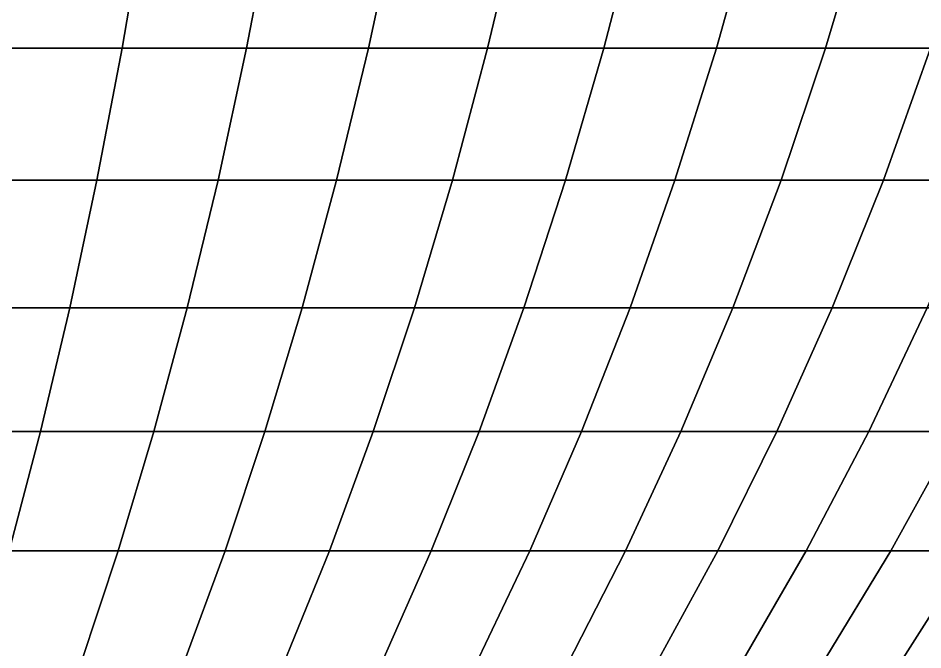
# Model space of a CAD drawing. Extents: x -610 to 610, y -610 to 610.
# Drawn here: x 160.5 to 339.5, y -406.3 to -281.4 of the extents above; entities that cross this region are included whole.
import ezdxf

# ---------------------------------------------------------------- set-up
doc = ezdxf.new("R2010")
doc.units = 0

msp = doc.modelspace()

# ---------------------------------------------------------------- linework, layer by layer
for points in [[(181.118454, -287.363464, -506.192169), (156.062622, -287.363464, -514.469482), (159.967728, -260.637573, -527.342896), (185.650513, -260.637573, -518.858459)], [(156.062622, -287.363464, 514.469482), (181.118454, -287.363464, 506.192169), (185.650513, -260.637573, 518.858459), (159.967728, -260.637573, 527.342896)], [(205.737976, -287.363464, -496.695374), (181.118454, -287.363464, -506.192169), (185.650513, -260.637573, -518.858459), (210.886078, -260.637573, -509.124023)], [(181.118454, -287.363464, 506.192169), (205.737976, -287.363464, 496.695374), (210.886078, -260.637573, 509.124023), (185.650513, -260.637573, 518.858459)], [(229.861816, -287.363464, -486.002014), (205.737976, -287.363464, -496.695374), (210.886078, -260.637573, -509.124023), (235.613586, -260.637573, -498.163086)], [(205.737976, -287.363464, 496.695374), (229.861816, -287.363464, 486.002014), (235.613586, -260.637573, 498.163086), (210.886078, -260.637573, 509.124023)], [(253.431931, -287.363464, -474.137817), (229.861816, -287.363464, -486.002014), (235.613586, -260.637573, -498.163086), (259.773468, -260.637573, -486.002014)], [(229.861816, -287.363464, 486.002014), (253.431931, -287.363464, 474.137817), (259.773468, -260.637573, 486.002014), (235.613586, -260.637573, 498.163086)], [(276.39151, -287.363464, -461.131378), (253.431931, -287.363464, -474.137817), (259.773468, -260.637573, -486.002014), (283.307556, -260.637573, -472.670105)], [(253.431931, -287.363464, 474.137817), (276.39151, -287.363464, 461.131378), (283.307556, -260.637573, 472.670105), (259.773468, -260.637573, 486.002014)], [(298.685211, -287.363464, -447.014038), (276.39151, -287.363464, -461.131378), (283.307556, -260.637573, -472.670105), (306.159149, -260.637573, -458.199493)], [(276.39151, -287.363464, 461.131378), (298.685211, -287.363464, 447.014038), (306.159149, -260.637573, 458.199493), (283.307556, -260.637573, 472.670105)], [(320.259369, -287.363464, -431.819794), (298.685211, -287.363464, -447.014038), (306.159149, -260.637573, -458.199493), (328.273132, -260.637573, -442.625092)], [(298.685211, -287.363464, 447.014038), (320.259369, -287.363464, 431.819794), (328.273132, -260.637573, 442.625092), (306.159149, -260.637573, 458.199493)], [(341.061981, -287.363464, -415.585266), (320.259369, -287.363464, -431.819794), (328.273132, -260.637573, -442.625092), (349.596283, -260.637573, -425.984314)], [(320.259369, -287.363464, 431.819794), (341.061981, -287.363464, 415.585266), (349.596283, -260.637573, 425.984314), (328.273132, -260.637573, 442.625092)], [(176.150055, -313.397034, -492.306427), (151.78154, -313.397034, -500.356689), (156.062622, -287.363464, -514.469482), (181.118454, -287.363464, -506.192169)], [(151.78154, -313.397034, 500.356689), (176.150055, -313.397034, 492.306427), (181.118454, -287.363464, 506.192169), (156.062622, -287.363464, 514.469482)], [(200.094193, -313.397034, -483.07016), (176.150055, -313.397034, -492.306427), (181.118454, -287.363464, -506.192169), (205.737976, -287.363464, -496.695374)], [(176.150055, -313.397034, 492.306427), (200.094193, -313.397034, 483.07016), (205.737976, -287.363464, 496.695374), (181.118454, -287.363464, 506.192169)], [(223.55632, -313.397034, -472.670105), (200.094193, -313.397034, -483.07016), (205.737976, -287.363464, -496.695374), (229.861816, -287.363464, -486.002014)], [(200.094193, -313.397034, 483.07016), (223.55632, -313.397034, 472.670105), (229.861816, -287.363464, 486.002014), (205.737976, -287.363464, 496.695374)], [(246.479843, -313.397034, -461.131378), (223.55632, -313.397034, -472.670105), (229.861816, -287.363464, -486.002014), (253.431931, -287.363464, -474.137817)], [(223.55632, -313.397034, 472.670105), (246.479843, -313.397034, 461.131378), (253.431931, -287.363464, 474.137817), (229.861816, -287.363464, 486.002014)], [(268.809601, -313.397034, -448.48172), (246.479843, -313.397034, -461.131378), (253.431931, -287.363464, -474.137817), (276.39151, -287.363464, -461.131378)], [(246.479843, -313.397034, 461.131378), (268.809601, -313.397034, 448.48172), (276.39151, -287.363464, 461.131378), (253.431931, -287.363464, 474.137817)], [(290.49176, -313.397034, -434.751648), (268.809601, -313.397034, -448.48172), (276.39151, -287.363464, -461.131378), (298.685211, -287.363464, -447.014038)], [(268.809601, -313.397034, 448.48172), (290.49176, -313.397034, 434.751648), (298.685211, -287.363464, 447.014038), (276.39151, -287.363464, 461.131378)], [(311.474121, -313.397034, -419.974213), (290.49176, -313.397034, -434.751648), (298.685211, -287.363464, -447.014038), (320.259369, -287.363464, -431.819794)], [(290.49176, -313.397034, 434.751648), (311.474121, -313.397034, 419.974213), (320.259369, -287.363464, 431.819794), (298.685211, -287.363464, 447.014038)], [(331.706085, -313.397034, -404.185028), (311.474121, -313.397034, -419.974213), (320.259369, -287.363464, -431.819794), (341.061981, -287.363464, -415.585266)], [(311.474121, -313.397034, 419.974213), (331.706085, -313.397034, 404.185028), (341.061981, -287.363464, 415.585266), (320.259369, -287.363464, 431.819794)], [(351.138947, -313.397034, -387.42215), (331.706085, -313.397034, -404.185028), (341.061981, -287.363464, -415.585266), (361.042999, -287.363464, -398.349548)], [(331.706085, -313.397034, 404.185028), (351.138947, -313.397034, 387.42215), (361.042999, -287.363464, 398.349548), (341.061981, -287.363464, 415.585266)], [(170.757294, -338.675629, -477.23468), (147.134811, -338.675629, -485.038483), (151.78154, -313.397034, -500.356689), (176.150055, -313.397034, -492.306427)], [(147.134811, -338.675629, 485.038483), (170.757294, -338.675629, 477.23468), (176.150055, -313.397034, 492.306427), (151.78154, -313.397034, 500.356689)], [(193.968414, -338.675629, -468.281158), (170.757294, -338.675629, -477.23468), (176.150055, -313.397034, -492.306427), (200.094193, -313.397034, -483.07016)], [(170.757294, -338.675629, 477.23468), (193.968414, -338.675629, 468.281158), (200.094193, -313.397034, 483.07016), (176.150055, -313.397034, 492.306427)], [(216.712219, -338.675629, -458.199493), (193.968414, -338.675629, -468.281158), (200.094193, -313.397034, -483.07016), (223.55632, -313.397034, -472.670105)], [(193.968414, -338.675629, 468.281158), (216.712219, -338.675629, 458.199493), (223.55632, -313.397034, 472.670105), (200.094193, -313.397034, 483.07016)], [(238.933975, -338.675629, -447.014038), (216.712219, -338.675629, -458.199493), (223.55632, -313.397034, -472.670105), (246.479843, -313.397034, -461.131378)], [(216.712219, -338.675629, 458.199493), (238.933975, -338.675629, 447.014038), (246.479843, -313.397034, 461.131378), (223.55632, -313.397034, 472.670105)], [(260.580109, -338.675629, -434.751648), (238.933975, -338.675629, -447.014038), (246.479843, -313.397034, -461.131378), (268.809601, -313.397034, -448.48172)], [(238.933975, -338.675629, 447.014038), (260.580109, -338.675629, 434.751648), (268.809601, -313.397034, 448.48172), (246.479843, -313.397034, 461.131378)], [(281.59848, -338.675629, -421.441895), (260.580109, -338.675629, -434.751648), (268.809601, -313.397034, -448.48172), (290.49176, -313.397034, -434.751648)], [(260.580109, -338.675629, 434.751648), (281.59848, -338.675629, 421.441895), (290.49176, -313.397034, 434.751648), (268.809601, -313.397034, 448.48172)], [(301.938446, -338.675629, -407.116852), (281.59848, -338.675629, -421.441895), (290.49176, -313.397034, -434.751648), (311.474121, -313.397034, -419.974213)], [(281.59848, -338.675629, 421.441895), (301.938446, -338.675629, 407.116852), (311.474121, -313.397034, 419.974213), (290.49176, -313.397034, 434.751648)], [(321.551056, -338.675629, -391.811066), (301.938446, -338.675629, -407.116852), (311.474121, -313.397034, -419.974213), (331.706085, -313.397034, -404.185028)], [(301.938446, -338.675629, 407.116852), (321.551056, -338.675629, 391.811066), (331.706085, -313.397034, 404.185028), (311.474121, -313.397034, 419.974213)], [(340.388947, -338.675629, -375.56134), (321.551056, -338.675629, -391.811066), (331.706085, -313.397034, -404.185028), (351.138947, -313.397034, -387.42215)], [(321.551056, -338.675629, 391.811066), (340.388947, -338.675629, 375.56134), (351.138947, -313.397034, 387.42215), (331.706085, -313.397034, 404.185028)], [(164.953171, -363.138306, -461.013214), (142.133636, -363.138306, -468.551788), (147.134811, -338.675629, -485.038483), (170.757294, -338.675629, -477.23468)], [(142.133636, -363.138306, 468.551788), (164.953171, -363.138306, 461.013214), (170.757294, -338.675629, 477.23468), (147.134811, -338.675629, 485.038483)], [(187.37532, -363.138306, -452.364044), (164.953171, -363.138306, -461.013214), (170.757294, -338.675629, -477.23468), (193.968414, -338.675629, -468.281158)], [(164.953171, -363.138306, 461.013214), (187.37532, -363.138306, 452.364044), (193.968414, -338.675629, 468.281158), (170.757294, -338.675629, 477.23468)], [(209.346069, -363.138306, -442.625092), (187.37532, -363.138306, -452.364044), (193.968414, -338.675629, -468.281158), (216.712219, -338.675629, -458.199493)], [(187.37532, -363.138306, 452.364044), (209.346069, -363.138306, 442.625092), (216.712219, -338.675629, 458.199493), (193.968414, -338.675629, 468.281158)], [(230.812485, -363.138306, -431.819794), (209.346069, -363.138306, -442.625092), (216.712219, -338.675629, -458.199493), (238.933975, -338.675629, -447.014038)], [(209.346069, -363.138306, 442.625092), (230.812485, -363.138306, 431.819794), (238.933975, -338.675629, 447.014038), (216.712219, -338.675629, 458.199493)], [(251.722855, -363.138306, -419.974213), (230.812485, -363.138306, -431.819794), (238.933975, -338.675629, -447.014038), (260.580109, -338.675629, -434.751648)], [(230.812485, -363.138306, 431.819794), (251.722855, -363.138306, 419.974213), (260.580109, -338.675629, 434.751648), (238.933975, -338.675629, 447.014038)], [(272.026794, -363.138306, -407.116852), (251.722855, -363.138306, -419.974213), (260.580109, -338.675629, -434.751648), (281.59848, -338.675629, -421.441895)], [(251.722855, -363.138306, 419.974213), (272.026794, -363.138306, 407.116852), (281.59848, -338.675629, 421.441895), (260.580109, -338.675629, 434.751648)], [(291.675415, -363.138306, -393.278748), (272.026794, -363.138306, -407.116852), (281.59848, -338.675629, -421.441895), (301.938446, -338.675629, -407.116852)], [(272.026794, -363.138306, 407.116852), (291.675415, -363.138306, 393.278748), (301.938446, -338.675629, 407.116852), (281.59848, -338.675629, 421.441895)], [(310.621338, -363.138306, -378.493225), (291.675415, -363.138306, -393.278748), (301.938446, -338.675629, -407.116852), (321.551056, -338.675629, -391.811066)], [(291.675415, -363.138306, 393.278748), (310.621338, -363.138306, 378.493225), (321.551056, -338.675629, 391.811066), (301.938446, -338.675629, 407.116852)], [(328.819, -363.138306, -362.795837), (310.621338, -363.138306, -378.493225), (321.551056, -338.675629, -391.811066), (340.388947, -338.675629, -375.56134)], [(310.621338, -363.138306, 378.493225), (328.819, -363.138306, 362.795837), (340.388947, -338.675629, 375.56134), (321.551056, -338.675629, 391.811066)], [(346.224426, -363.138306, -346.224426), (328.819, -363.138306, -362.795837), (340.388947, -338.675629, -375.56134), (358.40686, -338.675629, -358.40686)], [(328.819, -363.138306, 362.795837), (346.224426, -363.138306, 346.224426), (358.40686, -338.675629, 358.40686), (340.388947, -338.675629, 375.56134)], [(158.751648, -386.726135, -443.681122), (136.790024, -386.726135, -450.936279), (142.133636, -363.138306, -468.551788), (164.953171, -363.138306, -461.013214)], [(136.790024, -386.726135, 450.936279), (158.751648, -386.726135, 443.681122), (164.953171, -363.138306, 461.013214), (142.133636, -363.138306, 468.551788)], [(180.330841, -386.726135, -435.357147), (158.751648, -386.726135, -443.681122), (164.953171, -363.138306, -461.013214), (187.37532, -363.138306, -452.364044)], [(158.751648, -386.726135, 443.681122), (180.330841, -386.726135, 435.357147), (187.37532, -363.138306, 452.364044), (164.953171, -363.138306, 461.013214)], [(201.475586, -386.726135, -425.984314), (180.330841, -386.726135, -435.357147), (187.37532, -363.138306, -452.364044), (209.346069, -363.138306, -442.625092)], [(180.330841, -386.726135, 435.357147), (201.475586, -386.726135, 425.984314), (209.346069, -363.138306, 442.625092), (187.37532, -363.138306, 452.364044)], [(222.134949, -386.726135, -415.585266), (201.475586, -386.726135, -425.984314), (209.346069, -363.138306, -442.625092), (230.812485, -363.138306, -431.819794)], [(201.475586, -386.726135, 425.984314), (222.134949, -386.726135, 415.585266), (230.812485, -363.138306, 431.819794), (209.346069, -363.138306, 442.625092)], [(242.259171, -386.726135, -404.185028), (222.134949, -386.726135, -415.585266), (230.812485, -363.138306, -431.819794), (251.722855, -363.138306, -419.974213)], [(222.134949, -386.726135, 415.585266), (242.259171, -386.726135, 404.185028), (251.722855, -363.138306, 419.974213), (230.812485, -363.138306, 431.819794)], [(261.799805, -386.726135, -391.811066), (242.259171, -386.726135, -404.185028), (251.722855, -363.138306, -419.974213), (272.026794, -363.138306, -407.116852)], [(242.259171, -386.726135, 404.185028), (261.799805, -386.726135, 391.811066), (272.026794, -363.138306, 407.116852), (251.722855, -363.138306, 419.974213)], [(280.709686, -386.726135, -378.493225), (261.799805, -386.726135, -391.811066), (272.026794, -363.138306, -407.116852), (291.675415, -363.138306, -393.278748)], [(261.799805, -386.726135, 391.811066), (280.709686, -386.726135, 378.493225), (291.675415, -363.138306, 393.278748), (272.026794, -363.138306, 407.116852)], [(298.943359, -386.726135, -364.263519), (280.709686, -386.726135, -378.493225), (291.675415, -363.138306, -393.278748), (310.621338, -363.138306, -378.493225)], [(280.709686, -386.726135, 378.493225), (298.943359, -386.726135, 364.263519), (310.621338, -363.138306, 378.493225), (291.675415, -363.138306, 393.278748)], [(316.456818, -386.726135, -349.156311), (298.943359, -386.726135, -364.263519), (310.621338, -363.138306, -378.493225), (328.819, -363.138306, -362.795837)], [(298.943359, -386.726135, 364.263519), (316.456818, -386.726135, 349.156311), (328.819, -363.138306, 362.795837), (310.621338, -363.138306, 378.493225)], [(333.207947, -386.726135, -333.207947), (316.456818, -386.726135, -349.156311), (328.819, -363.138306, -362.795837), (346.224426, -363.138306, -346.224426)], [(316.456818, -386.726135, 349.156311), (333.207947, -386.726135, 333.207947), (346.224426, -363.138306, 346.224426), (328.819, -363.138306, 362.795837)], [(349.156311, -386.726135, -316.456818), (333.207947, -386.726135, -333.207947), (346.224426, -363.138306, -346.224426), (362.795837, -363.138306, -328.819)], [(333.207947, -386.726135, 333.207947), (349.156311, -386.726135, 316.456818), (362.795837, -363.138306, 328.819), (346.224426, -363.138306, 346.224426)], [(172.851913, -409.382355, -417.301422), (152.167694, -409.382355, -425.280212), (158.751648, -386.726135, -443.681122), (180.330841, -386.726135, -435.357147)], [(152.167694, -409.382355, 425.280212), (172.851913, -409.382355, 417.301422), (180.330841, -386.726135, 435.357147), (158.751648, -386.726135, 443.681122)], [(193.11972, -409.382355, -408.317322), (172.851913, -409.382355, -417.301422), (180.330841, -386.726135, -435.357147), (201.475586, -386.726135, -425.984314)], [(172.851913, -409.382355, 417.301422), (193.11972, -409.382355, 408.317322), (201.475586, -386.726135, 425.984314), (180.330841, -386.726135, 435.357147)], [(212.922272, -409.382355, -398.349548), (193.11972, -409.382355, -408.317322), (201.475586, -386.726135, -425.984314), (222.134949, -386.726135, -415.585266)], [(193.11972, -409.382355, 408.317322), (212.922272, -409.382355, 398.349548), (222.134949, -386.726135, 415.585266), (201.475586, -386.726135, 425.984314)], [(232.211884, -409.382355, -387.42215), (212.922272, -409.382355, -398.349548), (222.134949, -386.726135, -415.585266), (242.259171, -386.726135, -404.185028)], [(212.922272, -409.382355, 398.349548), (232.211884, -409.382355, 387.42215), (242.259171, -386.726135, 404.185028), (222.134949, -386.726135, 415.585266)], [(250.942078, -409.382355, -375.56134), (232.211884, -409.382355, -387.42215), (242.259171, -386.726135, -404.185028), (261.799805, -386.726135, -391.811066)], [(232.211884, -409.382355, 387.42215), (250.942078, -409.382355, 375.56134), (261.799805, -386.726135, 391.811066), (242.259171, -386.726135, 404.185028)], [(269.067719, -409.382355, -362.795837), (250.942078, -409.382355, -375.56134), (261.799805, -386.726135, -391.811066), (280.709686, -386.726135, -378.493225)], [(250.942078, -409.382355, 375.56134), (269.067719, -409.382355, 362.795837), (280.709686, -386.726135, 378.493225), (261.799805, -386.726135, 391.811066)], [(286.545166, -409.382355, -349.156311), (269.067719, -409.382355, -362.795837), (280.709686, -386.726135, -378.493225), (298.943359, -386.726135, -364.263519)], [(269.067719, -409.382355, 362.795837), (286.545166, -409.382355, 349.156311), (298.943359, -386.726135, 364.263519), (280.709686, -386.726135, 378.493225)], [(303.332306, -409.382355, -334.675598), (286.545166, -409.382355, -349.156311), (298.943359, -386.726135, -364.263519), (316.456818, -386.726135, -349.156311)], [(286.545166, -409.382355, 349.156311), (303.332306, -409.382355, 334.675598), (316.456818, -386.726135, 349.156311), (298.943359, -386.726135, 364.263519)], [(319.388672, -409.382355, -319.388672), (303.332306, -409.382355, -334.675598), (316.456818, -386.726135, -349.156311), (333.207947, -386.726135, -333.207947)], [(303.332306, -409.382355, 334.675598), (319.388672, -409.382355, 319.388672), (333.207947, -386.726135, 333.207947), (316.456818, -386.726135, 349.156311)], [(334.675598, -409.382355, -303.332306), (319.388672, -409.382355, -319.388672), (333.207947, -386.726135, -333.207947), (349.156311, -386.726135, -316.456818)], [(319.388672, -409.382355, 319.388672), (334.675598, -409.382355, 303.332306), (349.156311, -386.726135, 316.456818), (333.207947, -386.726135, 333.207947)], [(349.156311, -409.382355, -286.545166), (334.675598, -409.382355, -303.332306), (349.156311, -386.726135, -316.456818), (364.263519, -386.726135, -298.943359)], [(334.675598, -409.382355, 303.332306), (349.156311, -409.382355, 286.545166), (364.263519, -386.726135, 298.943359), (349.156311, -386.726135, 316.456818)]]:
    msp.add_3dface(points)

doc.saveas('drawing.dxf')
